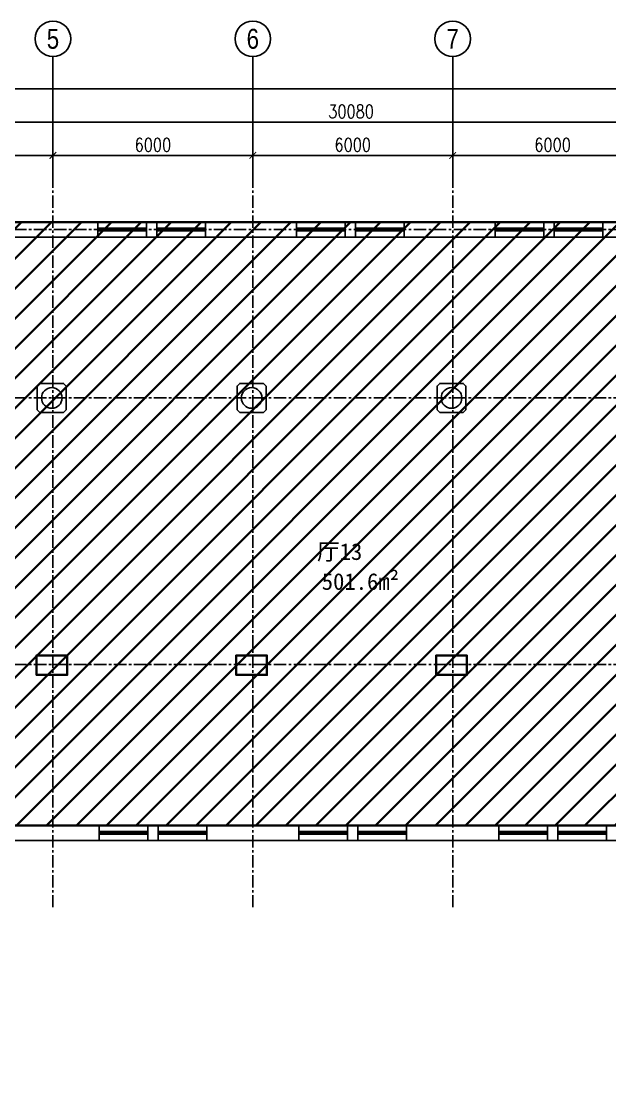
# Model space of a CAD drawing. Header units: millimetres. Extents: x -6028 to 253167, y -4970 to 98364.
# Drawn here: x 23416 to 41098, y 58991 to 90533 of the extents above; entities that cross this region are included whole.
import ezdxf
from ezdxf.enums import TextEntityAlignment as Align

# ---------------------------------------------------------------- set-up
doc = ezdxf.new("R2010")
doc.units = ezdxf.units.MM
doc.linetypes.add('2F-I-AR$0$CENTER', pattern=[2, 1.25, -0.25, 0.25, -0.25])
doc.layers.get('DefPoints').update_dxf_attribs({"color": 250})
for name, color, linetype in [('2F-I-AR$0$0-建-轴号', 1, 'Continuous'), ('2F-I-AR$0$0-标注', 4, 'Continuous'), ('2F-I-AR$0$1-墙', 7, 'Continuous'), ('2F-I-AR$0$1-完成面', 3, 'Continuous'), ('2F-I-AR$0$1-窗', 2, 'Continuous'), ('2F-I-AR$0$AXIS_TEXT', 7, 'Continuous'), ('2F-I-AR$0$GZET_DIM_1-200_平面尺寸标注', 1, 'Continuous')]:
    doc.layers.add(name, color=color, linetype=linetype)
doc.layers.add('2F-I-AR$0$GZET_COL_GRID_1-200_轴线', color=8, linetype='2F-I-AR$0$CENTER', lineweight=25)
doc.layers.add('2F-I-AR$0$I-SCOPE', color=252, linetype='Continuous', lineweight=35)
doc.styles.add('2F-I-AR$0$GZET-DIMT', font='romans.shx', dxfattribs={"width": 0.8})
doc.styles.add('2F-I-AR$0$GZET-HT', font='arial.ttf', dxfattribs={"width": 0.8})
doc.styles.add('2F-I-AR$0$MtXpl_', font='SimSun.ttf')
doc.dimstyles.new('2F-I-AR$0$GZET_200', dxfattribs={"dimscale": 200, "dimtxt": 2, "dimasz": 1, "dimexe": 1, "dimexo": 1.5, "dimgap": 0.6, "dimtad": 1, "dimdec": 0, "dimrnd": 0.005, "dimzin": 0, "dimdsep": 46, "dimtxsty": '2F-I-AR$0$GZET-DIMT', "dimblk": '2F-I-AR$0$_ArchTick', "dimcen": 0.125, "dimclrd": 1, "dimclre": 1, "dimclrt": 2, "dimadec": 0, "dimazin": 0, "dimtfac": 1, "dimtdec": 0, "dimtix": 1, "dimtmove": 2, "dimatfit": 3, "dimldrblk": '2F-I-AR$0$_Dot', "dimfxl": 1, "dimtvp": 1, "dimtolj": 1, "dimtzin": 0, "dimarcsym": 0})

# ---------------------------------------------------------------- blocks, each defined once
blk = doc.blocks.new('2F-I-AR$0$chuanghu1')
for p, q in [((0, 3230), (450, 3230)), ((0, 1770), (450, 1770)), ((0, 1460), (450, 1460)), ((0, 0), (450, 0))]:
    blk.add_line(p, q)
at = {"layer": '2F-I-AR$0$1-窗'}
for p, q in [((185, 3230), (185, 1770)), ((225, 3230), (225, 1770)), ((265, 3230), (265, 1770)), ((185, 1460), (185, 0)), ((225, 1460), (225, 0)), ((265, 1460), (265, 0))]:
    blk.add_line(p, q, dxfattribs=at)
blk = doc.blocks.new('2F-I-AR$0$_AXISO')
blk.add_circle((0, 0), 0.5)
at = {"layer": '2F-I-AR$0$AXIS_TEXT', "style": '2F-I-AR$0$GZET-HT', "width": 0.8}
blk.add_attdef('A', text='', height=0.56, dxfattribs=at).set_placement((0, 0), align=Align.MIDDLE_CENTER)
blk = doc.blocks.new('2F-I-AR$0$_ArchTick')
at = {"color": 2, "linetype": 'ByBlock', "const_width": 0.15}
blk.add_lwpolyline([(-0.5, -0.5), (0.5, 0.5)], dxfattribs=at)
blk = doc.blocks.new('*D295')
at = {"layer": '2F-I-AR$0$GZET_DIM_1-200_平面尺寸标注', "color": 1, "lineweight": -2, "transparency": 16777216}
for p, q in [((18275, 85800), (18275, 86700)), ((18275, 86500), (24375, 86500)), ((24375, 85800), (24375, 86700))]:
    blk.add_line(p, q, dxfattribs=at)
at = {"layer": 'DefPoints', "color": 0, "transparency": 16777216}
for p in [(24375, 86500), (18275, 85500), (24375, 85500)]:
    blk.add_point(p, dxfattribs=at)
at = {"layer": '2F-I-AR$0$GZET_DIM_1-200_平面尺寸标注', "color": 1, "lineweight": -2, "transparency": 16777216, "xscale": 200, "yscale": 200, "zscale": 200, "rotation": 180}
blk.add_blockref('2F-I-AR$0$_ArchTick', (18275, 86500), dxfattribs=at)
at = {"layer": '2F-I-AR$0$GZET_DIM_1-200_平面尺寸标注', "color": 1, "lineweight": -2, "transparency": 16777216, "xscale": 200, "yscale": 200, "zscale": 200}
blk.add_blockref('2F-I-AR$0$_ArchTick', (24375, 86500), dxfattribs=at)
at = {"layer": '2F-I-AR$0$GZET_DIM_1-200_平面尺寸标注', "color": 2, "transparency": 16777216, "insert": (21325, 86820), "char_height": 400, "attachment_point": 5, "style": '2F-I-AR$0$GZET-DIMT'}
blk.add_mtext('\\A1;6100', dxfattribs=at)
blk = doc.blocks.new('2F-I-AR$0$_Dot')
at = {"color": 0, "linetype": 'ByBlock', "lineweight": -2}
blk.add_line((-0.5, 0), (-1, 0), dxfattribs=at)
at = {"color": 0, "linetype": 'ByBlock', "const_width": 0.5}
blk.add_lwpolyline([(-0.25, 0, 1), (0.25, 0, 1)], format="xyb", close=True, dxfattribs=at)
blk = doc.blocks.new('*D296')
at = {"layer": '2F-I-AR$0$GZET_DIM_1-200_平面尺寸标注', "color": 1, "lineweight": -2, "transparency": 16777216}
for p, q in [((24375, 85800), (24375, 86700)), ((24375, 86500), (30375, 86500)), ((30375, 85800), (30375, 86700))]:
    blk.add_line(p, q, dxfattribs=at)
at = {"layer": 'DefPoints', "color": 0, "transparency": 16777216}
for p in [(30375, 86500), (24375, 85500), (30375, 85500)]:
    blk.add_point(p, dxfattribs=at)
at = {"layer": '2F-I-AR$0$GZET_DIM_1-200_平面尺寸标注', "color": 1, "lineweight": -2, "transparency": 16777216, "xscale": 200, "yscale": 200, "zscale": 200, "rotation": 180}
blk.add_blockref('2F-I-AR$0$_ArchTick', (24375, 86500), dxfattribs=at)
at = {"layer": '2F-I-AR$0$GZET_DIM_1-200_平面尺寸标注', "color": 1, "lineweight": -2, "transparency": 16777216, "xscale": 200, "yscale": 200, "zscale": 200}
blk.add_blockref('2F-I-AR$0$_ArchTick', (30375, 86500), dxfattribs=at)
at = {"layer": '2F-I-AR$0$GZET_DIM_1-200_平面尺寸标注', "color": 2, "transparency": 16777216, "insert": (27375, 86820), "char_height": 400, "attachment_point": 5, "style": '2F-I-AR$0$GZET-DIMT'}
blk.add_mtext('\\A1;6000', dxfattribs=at)
blk = doc.blocks.new('*D297')
at = {"layer": '2F-I-AR$0$GZET_DIM_1-200_平面尺寸标注', "color": 1, "lineweight": -2, "transparency": 16777216}
for p, q in [((30375, 85800), (30375, 86700)), ((30375, 86500), (36375, 86500)), ((36375, 85800), (36375, 86700))]:
    blk.add_line(p, q, dxfattribs=at)
at = {"layer": 'DefPoints', "color": 0, "transparency": 16777216}
for p in [(36375, 86500), (30375, 85500), (36375, 85500)]:
    blk.add_point(p, dxfattribs=at)
at = {"layer": '2F-I-AR$0$GZET_DIM_1-200_平面尺寸标注', "color": 1, "lineweight": -2, "transparency": 16777216, "xscale": 200, "yscale": 200, "zscale": 200, "rotation": 180}
blk.add_blockref('2F-I-AR$0$_ArchTick', (30375, 86500), dxfattribs=at)
at = {"layer": '2F-I-AR$0$GZET_DIM_1-200_平面尺寸标注', "color": 1, "lineweight": -2, "transparency": 16777216, "xscale": 200, "yscale": 200, "zscale": 200}
blk.add_blockref('2F-I-AR$0$_ArchTick', (36375, 86500), dxfattribs=at)
at = {"layer": '2F-I-AR$0$GZET_DIM_1-200_平面尺寸标注', "color": 2, "transparency": 16777216, "insert": (33375, 86820), "char_height": 400, "attachment_point": 5, "style": '2F-I-AR$0$GZET-DIMT'}
blk.add_mtext('\\A1;6000', dxfattribs=at)
blk = doc.blocks.new('*D298')
at = {"layer": '2F-I-AR$0$GZET_DIM_1-200_平面尺寸标注', "color": 1, "lineweight": -2, "transparency": 16777216}
for p, q in [((36375, 85800), (36375, 86700)), ((36375, 86500), (42375, 86500)), ((42375, 85800), (42375, 86700))]:
    blk.add_line(p, q, dxfattribs=at)
at = {"layer": 'DefPoints', "color": 0, "transparency": 16777216}
for p in [(42375, 86500), (36375, 85500), (42375, 85500)]:
    blk.add_point(p, dxfattribs=at)
at = {"layer": '2F-I-AR$0$GZET_DIM_1-200_平面尺寸标注', "color": 1, "lineweight": -2, "transparency": 16777216, "xscale": 200, "yscale": 200, "zscale": 200, "rotation": 180}
blk.add_blockref('2F-I-AR$0$_ArchTick', (36375, 86500), dxfattribs=at)
at = {"layer": '2F-I-AR$0$GZET_DIM_1-200_平面尺寸标注', "color": 1, "lineweight": -2, "transparency": 16777216, "xscale": 200, "yscale": 200, "zscale": 200}
blk.add_blockref('2F-I-AR$0$_ArchTick', (42375, 86500), dxfattribs=at)
at = {"layer": '2F-I-AR$0$GZET_DIM_1-200_平面尺寸标注', "color": 2, "transparency": 16777216, "insert": (39375, 86820), "char_height": 400, "attachment_point": 5, "style": '2F-I-AR$0$GZET-DIMT'}
blk.add_mtext('\\A1;6000', dxfattribs=at)
blk = doc.blocks.new('*D275')
at = {"layer": '2F-I-AR$0$GZET_DIM_1-200_平面尺寸标注', "color": 1, "lineweight": -2, "transparency": 16777216}
for p, q in [((18285, 86136), (18285, 87700)), ((48365, 85875), (48365, 87700)), ((18285, 87500), (48365, 87500))]:
    blk.add_line(p, q, dxfattribs=at)
at = {"layer": 'DefPoints', "color": 0, "transparency": 16777216}
for p in [(48365, 87500), (18285, 85836), (48365, 85575)]:
    blk.add_point(p, dxfattribs=at)
at = {"layer": '2F-I-AR$0$GZET_DIM_1-200_平面尺寸标注', "color": 1, "lineweight": -2, "transparency": 16777216, "xscale": 200, "yscale": 200, "zscale": 200, "rotation": 180}
blk.add_blockref('2F-I-AR$0$_ArchTick', (18285, 87500), dxfattribs=at)
at = {"layer": '2F-I-AR$0$GZET_DIM_1-200_平面尺寸标注', "color": 1, "lineweight": -2, "transparency": 16777216, "xscale": 200, "yscale": 200, "zscale": 200}
blk.add_blockref('2F-I-AR$0$_ArchTick', (48365, 87500), dxfattribs=at)
at = {"layer": '2F-I-AR$0$GZET_DIM_1-200_平面尺寸标注', "color": 2, "transparency": 16777216, "insert": (33325, 87820), "char_height": 400, "attachment_point": 5, "style": '2F-I-AR$0$GZET-DIMT'}
blk.add_mtext('\\A1;30080', dxfattribs=at)
blk = doc.blocks.new('*D280')
at = {"layer": '2F-I-AR$0$GZET_DIM_1-200_平面尺寸标注', "color": 1, "lineweight": -2, "transparency": 16777216}
for p, q in [((230, 85568), (230, 88700)), ((114420, 85360), (114420, 88700)), ((114420, 88500), (230, 88500))]:
    blk.add_line(p, q, dxfattribs=at)
at = {"layer": 'DefPoints', "color": 0, "transparency": 16777216}
for p in [(230, 88500), (230, 85268), (114420, 85060)]:
    blk.add_point(p, dxfattribs=at)
at = {"layer": '2F-I-AR$0$GZET_DIM_1-200_平面尺寸标注', "color": 1, "lineweight": -2, "transparency": 16777216, "xscale": 200, "yscale": 200, "zscale": 200, "rotation": 180}
blk.add_blockref('2F-I-AR$0$_ArchTick', (230, 88500), dxfattribs=at)
at = {"layer": '2F-I-AR$0$GZET_DIM_1-200_平面尺寸标注', "color": 1, "lineweight": -2, "transparency": 16777216, "xscale": 200, "yscale": 200, "zscale": 200}
blk.add_blockref('2F-I-AR$0$_ArchTick', (114420, 88500), dxfattribs=at)
at = {"layer": '2F-I-AR$0$GZET_DIM_1-200_平面尺寸标注', "color": 2, "transparency": 16777216, "insert": (57325, 88820), "char_height": 400, "attachment_point": 5, "style": '2F-I-AR$0$GZET-DIMT'}
blk.add_mtext('\\A1;114190', dxfattribs=at)
blk = doc.blocks.new('2F-I-AR')
at = {"layer": '2F-I-AR$0$I-SCOPE'}
h = blk.add_hatch(dxfattribs=at)
h.set_pattern_fill('ANSI31', color=256, scale=200)
h.paths.add_polyline_path([(114640, 84500), (0, 84500), (0, 0), (18450, 0), (18450, 2940), (27100, 2940), (27100, 0), (36480, 0), (36480, 18540), (18480, 18540), (18480, 66390), (96200, 66390), (96200, 18120), (114640, 18120)])
at = {"layer": '2F-I-AR$0$0-建-轴号', "linetype": 'Continuous'}
for p, q in [((24375, 86500), (24375, 89466.7)), ((30375, 86500), (30375, 89466.7)), ((36375, 86500), (36375, 89466.7))]:
    blk.add_line(p, q, dxfattribs=at)
at = {"layer": '2F-I-AR$0$1-墙'}
for p, q in [((0, 84500), (114640, 84500)), ((450, 84050), (114190, 84050)), ((18530, 66390), (48090, 66390)), ((10730, 65940), (55740, 65940))]:
    blk.add_line(p, q, dxfattribs=at)
for points in [[(23890, 70920), (24790, 70920), (24790, 71480), (23890, 71480)], [(29890, 70920), (30790, 70920), (30790, 71480), (29890, 71480)], [(35890, 70920), (36790, 70920), (36790, 71480), (35890, 71480)]]:
    blk.add_lwpolyline(points, close=True, dxfattribs=at)
for centre in [(24340, 79220), (30340, 79220), (36340, 79220)]:
    blk.add_circle(centre, 310, dxfattribs=at)
at = {"layer": '2F-I-AR$0$1-完成面'}
for points in [[(23905, 78865), (23985, 78785), (24695, 78785), (24775, 78865), (24775, 79575), (24695, 79655), (23985, 79655), (23905, 79575)], [(29905, 78865), (29985, 78785), (30695, 78785), (30775, 78865), (30775, 79575), (30695, 79655), (29985, 79655), (29905, 79575)], [(35905, 78865), (35985, 78785), (36695, 78785), (36775, 78865), (36775, 79575), (36695, 79655), (35985, 79655), (35905, 79575)], [(23870, 70900), (24810, 70900), (24810, 71500), (23870, 71500)], [(29870, 70900), (30810, 70900), (30810, 71500), (29870, 71500)], [(35870, 70900), (36810, 70900), (36810, 71500), (35870, 71500)]]:
    blk.add_lwpolyline(points, close=True, dxfattribs=at)
at = {"layer": '2F-I-AR$0$GZET_COL_GRID_1-200_轴线', "ltscale": 300}
for p, q in [((24375, 86500), (24375, 63940)), ((30375, 86500), (30375, 63940)), ((36375, 86500), (36375, 63940)), ((-1995, 84275), (116645, 84275)), ((-1995, 79220), (116645, 79220)), ((-1995, 71220), (116645, 71220))]:
    blk.add_line(p, q, dxfattribs=at)
at = {"layer": '2F-I-AR$0$I-SCOPE'}
blk.add_lwpolyline([(114640, 84500), (0, 84500), (0, 0), (18450, 0), (18450, 2940), (27100, 2940), (27100, 0), (36480, 0), (36480, 18540), (18480, 18540), (18480, 18540), (18480, 66390), (96200, 66390), (96200, 18120), (114640, 18120)], close=True, dxfattribs=at)
at = {"layer": '2F-I-AR$0$0-建-轴号', "linetype": 'Continuous', "xscale": 1066.666666666667, "yscale": 1066.666666666667, "zscale": 0.6666666666666664}
for p, values in [((24375, 90000), {'A': '5'}), ((30375, 90000), {'A': '6'}), ((36375, 90000), {'A': '7'})]:
    blk.add_blockref('2F-I-AR$0$_AXISO', p, dxfattribs=at).add_auto_attribs(values)
at = {"layer": '2F-I-AR$0$1-墙', "rotation": 270}
for p in [(25724.5, 84500), (31689, 84500), (37653.5, 84500), (25760, 66390), (31760, 66390), (37760, 66390)]:
    blk.add_blockref('2F-I-AR$0$chuanghu1', p, dxfattribs=at)
at = {"layer": '2F-I-AR$0$0-标注', "style": '2F-I-AR$0$MtXpl_'}
for s, p in [('厅13', (32299.2, 74359)), ('501.6m²', (32443.8, 73461.3))]:
    blk.add_text(s, height=500, dxfattribs=at).set_placement(p)
at = {"layer": '2F-I-AR$0$GZET_DIM_1-200_平面尺寸标注'}
for base, p1, p2, picture, middle in [((230, 88500), (114420, 85060.2), (230, 85268.1), '*D280', (57325, 88820)), ((48365, 87500), (18285, 85836.1), (48365, 85574.6), '*D275', (33325, 87820)), ((24375, 86500), (18275, 85500), (24375, 85500), '*D295', (21325, 86820)), ((30375, 86500), (24375, 85500), (30375, 85500), '*D296', (27375, 86820)), ((36375, 86500), (30375, 85500), (36375, 85500), '*D297', (33375, 86820)), ((42375, 86500), (36375, 85500), (42375, 85500), '*D298', (39375, 86820))]:
    dim = blk.add_linear_dim(base=base, p1=p1, p2=p2, dimstyle='2F-I-AR$0$GZET_200', dxfattribs=at)
    dim.commit()
    dim.dimension.update_dxf_attribs({"geometry": picture, "text_midpoint": middle})

msp = doc.modelspace()

# ---------------------------------------------------------------- block references
msp.add_blockref('2F-I-AR', (0, 0))

doc.saveas('drawing.dxf')
